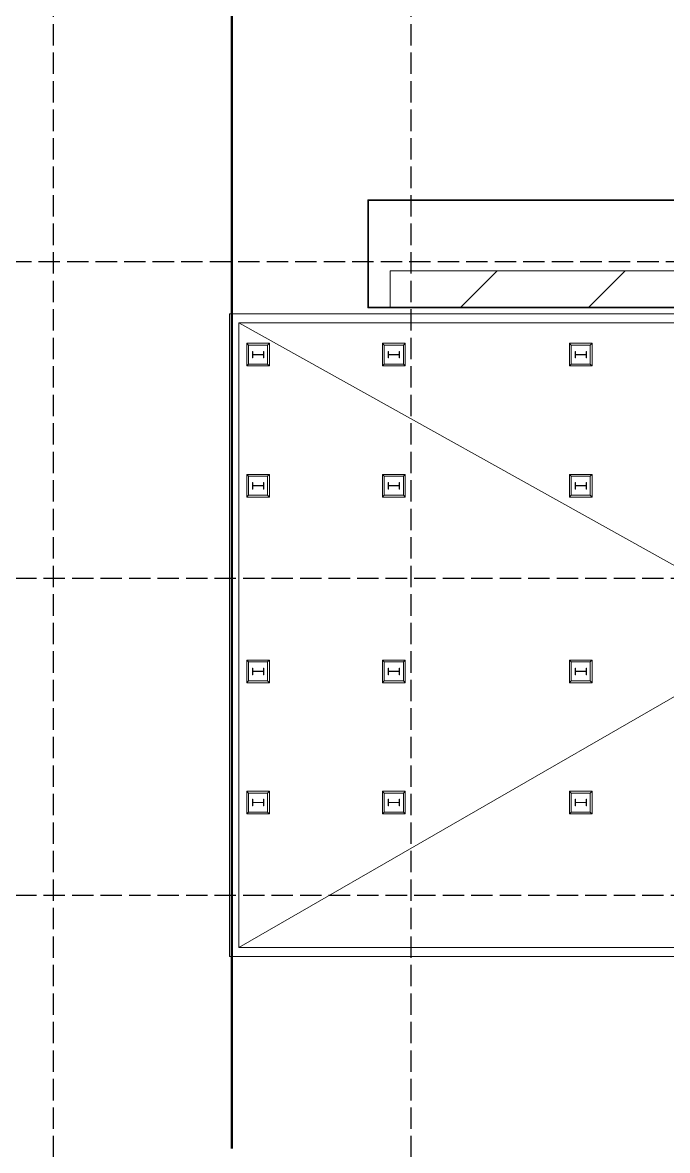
# Model space of a CAD drawing. Header units: millimetres. Extents: x 91119 to 792617, y 23924 to 150567.
# Drawn here: x 711927 to 726175, y 36401 to 61321 of the extents above; entities that cross this region are included whole.
import ezdxf

# ---------------------------------------------------------------- set-up
doc = ezdxf.new("R2010")
doc.units = ezdxf.units.MM
doc.header["$LTSCALE"] = 100
doc.linetypes.add('121217 IES and EMR$0$XKITLINE03', pattern=[6.299213, 4.724409, -1.574803])
doc.linetypes.add('DASHED', pattern=[19.05, 12.7, -6.35])
for name, color, linetype in [('121217 IES and EMR$0$grid', 8, 'Continuous'), ('121217 IES and EMR$0$Xref', 8, 'Continuous'), ('FA', 1, 'Continuous')]:
    doc.layers.add(name, color=color, linetype=linetype)

msp = doc.modelspace()

# ---------------------------------------------------------------- linework, layer by layer
at = {"layer": '121217 IES and EMR$0$grid', "linetype": '121217 IES and EMR$0$XKITLINE03'}
for p, q in [((712602, 144437), (712602, 31436)), ((720502, 144437), (720502, 31436)), ((768187, 56036), (614302, 56036)), ((790973, 49036), (614302, 49036)), ((790973, 42036), (614302, 42036))]:
    msp.add_line(p, q, dxfattribs=at)
at = {"layer": '121217 IES and EMR$0$Xref', "linetype": 'Continuous', "lineweight": 20}
for p, q in [((719552, 57406), (719552, 55016)), ((727552, 57406), (719552, 57406)), ((727532, 57386), (719572, 57386)), ((719572, 57386), (719572, 55036)), ((727052, 55836), (720052, 55836)), ((720052, 55036), (720052, 55836)), ((716502, 54886), (716502, 40686)), ((742302, 54886), (716502, 54886)), ((719552, 55016), (727552, 55016)), ((719572, 55036), (727532, 55036)), ((727052, 55036), (720052, 55036)), ((742302, 54686), (716702, 54686)), ((716702, 54686), (716702, 40886)), ((716702, 54686), (726672, 49134)), ((716702, 54686), (742302, 54686)), ((716702, 40886), (716702, 54686)), ((716880, 53734), (716880, 54234)), ((716880, 54234), (717380, 54234)), ((716920, 54194), (716880, 54234)), ((717340, 54194), (716920, 54194)), ((716920, 54194), (716920, 53774)), ((717340, 54194), (717380, 54234)), ((717340, 53774), (717340, 54194)), ((717380, 54234), (717380, 53734)), ((719880, 54234), (720380, 54234)), ((719880, 53734), (719880, 54234)), ((719880, 54234), (719920, 54194)), ((719920, 54194), (719920, 53774)), ((720340, 54194), (719920, 54194)), ((720340, 54194), (720380, 54234)), ((720340, 53774), (720340, 54194)), ((720380, 54234), (720380, 53734)), ((724010, 54234), (724510, 54234)), ((724010, 53734), (724010, 54234)), ((724010, 54234), (724050, 54194)), ((724050, 54194), (724050, 53774)), ((724470, 54194), (724050, 54194)), ((724470, 54194), (724510, 54234)), ((724470, 53774), (724470, 54194)), ((724510, 54234), (724510, 53734)), ((717005, 54057), (717013, 54057)), ((717005, 53911), (717005, 54057)), ((717013, 53911), (717005, 53911)), ((717013, 54057), (717013, 53995)), ((717013, 53974), (717013, 53911)), ((717021, 53987), (717240, 53987)), ((717240, 53981), (717021, 53981)), ((717247, 54057), (717256, 54057)), ((717247, 53995), (717247, 54057)), ((717247, 53911), (717247, 53974)), ((717256, 53911), (717247, 53911)), ((717256, 54057), (717256, 53911)), ((720005, 54057), (720005, 53911)), ((720013, 54057), (720005, 54057)), ((720005, 53911), (720013, 53911)), ((720013, 53995), (720013, 54057)), ((720013, 53911), (720013, 53974)), ((720240, 53987), (720021, 53987)), ((720021, 53981), (720240, 53981)), ((720247, 54057), (720247, 53995)), ((720256, 54057), (720247, 54057)), ((720247, 53974), (720247, 53911)), ((720247, 53911), (720256, 53911)), ((720256, 53911), (720256, 54057)), ((724135, 54057), (724143, 54057)), ((724135, 53911), (724135, 54057)), ((724143, 53911), (724135, 53911)), ((724143, 54057), (724143, 53995)), ((724143, 53974), (724143, 53911)), ((724151, 53987), (724370, 53987)), ((724370, 53981), (724151, 53981)), ((724377, 54057), (724386, 54057)), ((724377, 53995), (724377, 54057)), ((724377, 53911), (724377, 53974)), ((724386, 53911), (724377, 53911)), ((724386, 54057), (724386, 53911)), ((716880, 53734), (716920, 53774)), ((717380, 53734), (716880, 53734)), ((716920, 53774), (717340, 53774)), ((717380, 53734), (717340, 53774)), ((719880, 53734), (719920, 53774)), ((720380, 53734), (719880, 53734)), ((719920, 53774), (720340, 53774)), ((720340, 53774), (720380, 53734)), ((724010, 53734), (724050, 53774)), ((724510, 53734), (724010, 53734)), ((724050, 53774), (724470, 53774)), ((724470, 53774), (724510, 53734)), ((716880, 50838), (716880, 51338)), ((716880, 51338), (717380, 51338)), ((716920, 51298), (716880, 51338)), ((717340, 51298), (717380, 51338)), ((717380, 51338), (717380, 50838)), ((719880, 51338), (720380, 51338)), ((719880, 50838), (719880, 51338)), ((719880, 51338), (719920, 51298)), ((720340, 51298), (720380, 51338)), ((720380, 51338), (720380, 50838)), ((724010, 51338), (724510, 51338)), ((724010, 50838), (724010, 51338)), ((724010, 51338), (724050, 51298)), ((724470, 51298), (724510, 51338)), ((724510, 51338), (724510, 50838)), ((717340, 51298), (716920, 51298)), ((716920, 51298), (716920, 50878)), ((717005, 51161), (717013, 51161)), ((717005, 51015), (717005, 51161)), ((717013, 51161), (717013, 51099)), ((717021, 51091), (717240, 51091)), ((717247, 51161), (717256, 51161)), ((717247, 51099), (717247, 51161)), ((717256, 51161), (717256, 51015)), ((717340, 50878), (717340, 51298)), ((719920, 51298), (719920, 50878)), ((720340, 51298), (719920, 51298)), ((720005, 51161), (720005, 51015)), ((720013, 51161), (720005, 51161)), ((720013, 51099), (720013, 51161)), ((720240, 51091), (720021, 51091)), ((720247, 51161), (720247, 51099)), ((720256, 51161), (720247, 51161)), ((720256, 51015), (720256, 51161)), ((720340, 50878), (720340, 51298)), ((724050, 51298), (724050, 50878)), ((724470, 51298), (724050, 51298)), ((724143, 51161), (724135, 51161)), ((724135, 51161), (724135, 51015)), ((724143, 51099), (724143, 51161)), ((724370, 51091), (724151, 51091)), ((724377, 51161), (724377, 51099)), ((724386, 51161), (724377, 51161)), ((724386, 51015), (724386, 51161)), ((724470, 50878), (724470, 51298)), ((716880, 50838), (716920, 50878)), ((717380, 50838), (716880, 50838)), ((716920, 50878), (717340, 50878)), ((717013, 51015), (717005, 51015)), ((717013, 51078), (717013, 51015)), ((717240, 51085), (717021, 51085)), ((717247, 51015), (717247, 51078)), ((717256, 51015), (717247, 51015)), ((717380, 50838), (717340, 50878)), ((719880, 50838), (719920, 50878)), ((720380, 50838), (719880, 50838)), ((719920, 50878), (720340, 50878)), ((720005, 51015), (720013, 51015)), ((720013, 51015), (720013, 51078)), ((720021, 51085), (720240, 51085)), ((720247, 51078), (720247, 51015)), ((720247, 51015), (720256, 51015)), ((720340, 50878), (720380, 50838)), ((724010, 50838), (724050, 50878)), ((724510, 50838), (724010, 50838)), ((724050, 50878), (724470, 50878)), ((724135, 51015), (724143, 51015)), ((724143, 51015), (724143, 51078)), ((724151, 51085), (724370, 51085)), ((724377, 51078), (724377, 51015)), ((724377, 51015), (724386, 51015)), ((724470, 50878), (724510, 50838)), ((716880, 46734), (716880, 47234)), ((716880, 47234), (717380, 47234)), ((716920, 47194), (716880, 47234)), ((717340, 47194), (716920, 47194)), ((716920, 47194), (716920, 46774)), ((717340, 47194), (717380, 47234)), ((717340, 46774), (717340, 47194)), ((717380, 47234), (717380, 46734)), ((719880, 47234), (720380, 47234)), ((719880, 46734), (719880, 47234)), ((719880, 47234), (719920, 47194)), ((719920, 47194), (719920, 46774)), ((720340, 47194), (719920, 47194)), ((720340, 47194), (720380, 47234)), ((720340, 46774), (720340, 47194)), ((720380, 47234), (720380, 46734)), ((724010, 47234), (724510, 47234)), ((724010, 46734), (724010, 47234)), ((724010, 47234), (724050, 47194)), ((724050, 47194), (724050, 46774)), ((724470, 47194), (724050, 47194)), ((724470, 47194), (724510, 47234)), ((724470, 46774), (724470, 47194)), ((724510, 47234), (724510, 46734)), ((717005, 47057), (717013, 47057)), ((717005, 46911), (717005, 47057)), ((717013, 46911), (717005, 46911)), ((717013, 47057), (717013, 46995)), ((717013, 46974), (717013, 46911)), ((717021, 46987), (717240, 46987)), ((717240, 46981), (717021, 46981)), ((717247, 47057), (717256, 47057)), ((717247, 46995), (717247, 47057)), ((717247, 46911), (717247, 46974)), ((717256, 46911), (717247, 46911)), ((717256, 47057), (717256, 46911)), ((720005, 47057), (720005, 46911)), ((720013, 47057), (720005, 47057)), ((720005, 46911), (720013, 46911)), ((720013, 46995), (720013, 47057)), ((720013, 46911), (720013, 46974)), ((720240, 46987), (720021, 46987)), ((720021, 46981), (720240, 46981)), ((720247, 47057), (720247, 46995)), ((720256, 47057), (720247, 47057)), ((720247, 46974), (720247, 46911)), ((720247, 46911), (720256, 46911)), ((720256, 46911), (720256, 47057)), ((724135, 47057), (724143, 47057)), ((724135, 46911), (724135, 47057)), ((724143, 46911), (724135, 46911)), ((724143, 47057), (724143, 46995)), ((724143, 46974), (724143, 46911)), ((724151, 46987), (724370, 46987)), ((724370, 46981), (724151, 46981)), ((724377, 47057), (724386, 47057)), ((724377, 46995), (724377, 47057)), ((724377, 46911), (724377, 46974)), ((724386, 46911), (724377, 46911)), ((724386, 47057), (724386, 46911)), ((716702, 40886), (726678, 46632)), ((716880, 46734), (716920, 46774)), ((717380, 46734), (716880, 46734)), ((716920, 46774), (717340, 46774)), ((717380, 46734), (717340, 46774)), ((719880, 46734), (719920, 46774)), ((720380, 46734), (719880, 46734)), ((719920, 46774), (720340, 46774)), ((720340, 46774), (720380, 46734)), ((724010, 46734), (724050, 46774)), ((724510, 46734), (724010, 46734)), ((724050, 46774), (724470, 46774)), ((724470, 46774), (724510, 46734)), ((716880, 43838), (716880, 44338)), ((716880, 44338), (717380, 44338)), ((716920, 44298), (716880, 44338)), ((717340, 44298), (716920, 44298)), ((716920, 44298), (716920, 43878)), ((717005, 44161), (717013, 44161)), ((717005, 44015), (717005, 44161)), ((717013, 44161), (717013, 44099)), ((717247, 44161), (717256, 44161)), ((717247, 44099), (717247, 44161)), ((717256, 44161), (717256, 44015)), ((717340, 44298), (717380, 44338)), ((717340, 43878), (717340, 44298)), ((717380, 44338), (717380, 43838)), ((719880, 44338), (720380, 44338)), ((719880, 43838), (719880, 44338)), ((719880, 44338), (719920, 44298)), ((719920, 44298), (719920, 43878)), ((720340, 44298), (719920, 44298)), ((720005, 44161), (720005, 44015)), ((720013, 44161), (720005, 44161)), ((720013, 44099), (720013, 44161)), ((720247, 44161), (720247, 44099)), ((720256, 44161), (720247, 44161)), ((720256, 44015), (720256, 44161)), ((720340, 44298), (720380, 44338)), ((720340, 43878), (720340, 44298)), ((720380, 44338), (720380, 43838)), ((724010, 44338), (724510, 44338)), ((724010, 43838), (724010, 44338)), ((724010, 44338), (724050, 44298)), ((724050, 44298), (724050, 43878)), ((724470, 44298), (724050, 44298)), ((724143, 44161), (724135, 44161)), ((724135, 44161), (724135, 44015)), ((724143, 44099), (724143, 44161)), ((724377, 44161), (724377, 44099)), ((724386, 44161), (724377, 44161)), ((724386, 44015), (724386, 44161)), ((724470, 44298), (724510, 44338)), ((724470, 43878), (724470, 44298)), ((724510, 44338), (724510, 43838)), ((716880, 43838), (716920, 43878)), ((716920, 43878), (717340, 43878)), ((717013, 44015), (717005, 44015)), ((717013, 44078), (717013, 44015)), ((717021, 44091), (717240, 44091)), ((717240, 44085), (717021, 44085)), ((717247, 44015), (717247, 44078)), ((717256, 44015), (717247, 44015)), ((717380, 43838), (717340, 43878)), ((719880, 43838), (719920, 43878)), ((719920, 43878), (720340, 43878)), ((720005, 44015), (720013, 44015)), ((720013, 44015), (720013, 44078)), ((720240, 44091), (720021, 44091)), ((720021, 44085), (720240, 44085)), ((720247, 44078), (720247, 44015)), ((720247, 44015), (720256, 44015)), ((720340, 43878), (720380, 43838)), ((724010, 43838), (724050, 43878)), ((724050, 43878), (724470, 43878)), ((724135, 44015), (724143, 44015)), ((724143, 44015), (724143, 44078)), ((724370, 44091), (724151, 44091)), ((724151, 44085), (724370, 44085)), ((724377, 44078), (724377, 44015)), ((724377, 44015), (724386, 44015)), ((724470, 43878), (724510, 43838)), ((717380, 43838), (716880, 43838)), ((720380, 43838), (719880, 43838)), ((724510, 43838), (724010, 43838)), ((716702, 40886), (744202, 40886)), ((716502, 40686), (744402, 40686))]:
    msp.add_line(p, q, dxfattribs=at)
at = {"layer": '121217 IES and EMR$0$Xref', "linetype": 'Continuous', "lineweight": 0}
for p, q in [((721893, 57406), (721913, 57386)), ((724722, 57406), (724742, 57386)), ((719552, 56920), (719572, 56900)), ((722411, 55836), (721611, 55036)), ((725240, 55836), (724440, 55036)), ((721435, 55036), (721455, 55016)), ((724263, 55036), (724283, 55016))]:
    msp.add_line(p, q, dxfattribs=at)
at = {"layer": '121217 IES and EMR$0$Xref', "linetype": 'Continuous', "lineweight": 20}
for centre, start, end in [((717021, 53995), 180, 270), ((717021, 53974), 90, 180), ((717240, 53995), 270, 0), ((717240, 53974), 0, 90), ((720021, 53995), 180, 270), ((720021, 53974), 90, 180), ((720240, 53995), 270, 0), ((720240, 53974), 0, 90), ((724151, 53995), 180, 270), ((724151, 53974), 90, 180), ((724370, 53995), 270, 0), ((724370, 53974), 0, 90), ((717021, 51099), 180, 270), ((717240, 51099), 270, 0), ((720021, 51099), 180, 270), ((720240, 51099), 270, 0), ((724151, 51099), 180, 270), ((724370, 51099), 270, 0), ((717021, 51078), 90, 180), ((717240, 51078), 0, 90), ((720021, 51078), 90, 180), ((720240, 51078), 0, 90), ((724151, 51078), 90, 180), ((724370, 51078), 0, 90), ((717021, 46995), 180, 270), ((717021, 46974), 90, 180), ((717240, 46995), 270, 0), ((717240, 46974), 0, 90), ((720021, 46995), 180, 270), ((720021, 46974), 90, 180), ((720240, 46995), 270, 0), ((720240, 46974), 0, 90), ((724151, 46995), 180, 270), ((724151, 46974), 90, 180), ((724370, 46995), 270, 0), ((724370, 46974), 0, 90), ((717021, 44099), 180, 270), ((717021, 44078), 90, 180), ((717240, 44099), 270, 0), ((717240, 44078), 0, 90), ((720021, 44099), 180, 270), ((720021, 44078), 90, 180), ((720240, 44099), 270, 0), ((720240, 44078), 0, 90), ((724151, 44099), 180, 270), ((724151, 44078), 90, 180), ((724370, 44099), 270, 0), ((724370, 44078), 0, 90)]:
    msp.add_arc(centre, 7.6, start, end, dxfattribs=at)
at = {"layer": 'FA', "linetype": 'DASHED', "ltscale": 0.5, "const_width": 50}
msp.add_lwpolyline([(710139, 116873), (710139, 116444, 0.414214), (710339, 116244), (716351, 116244, -0.414214), (716551, 116044), (716551, 36437)], format="xyb", dxfattribs=at)

doc.saveas('drawing.dxf')
